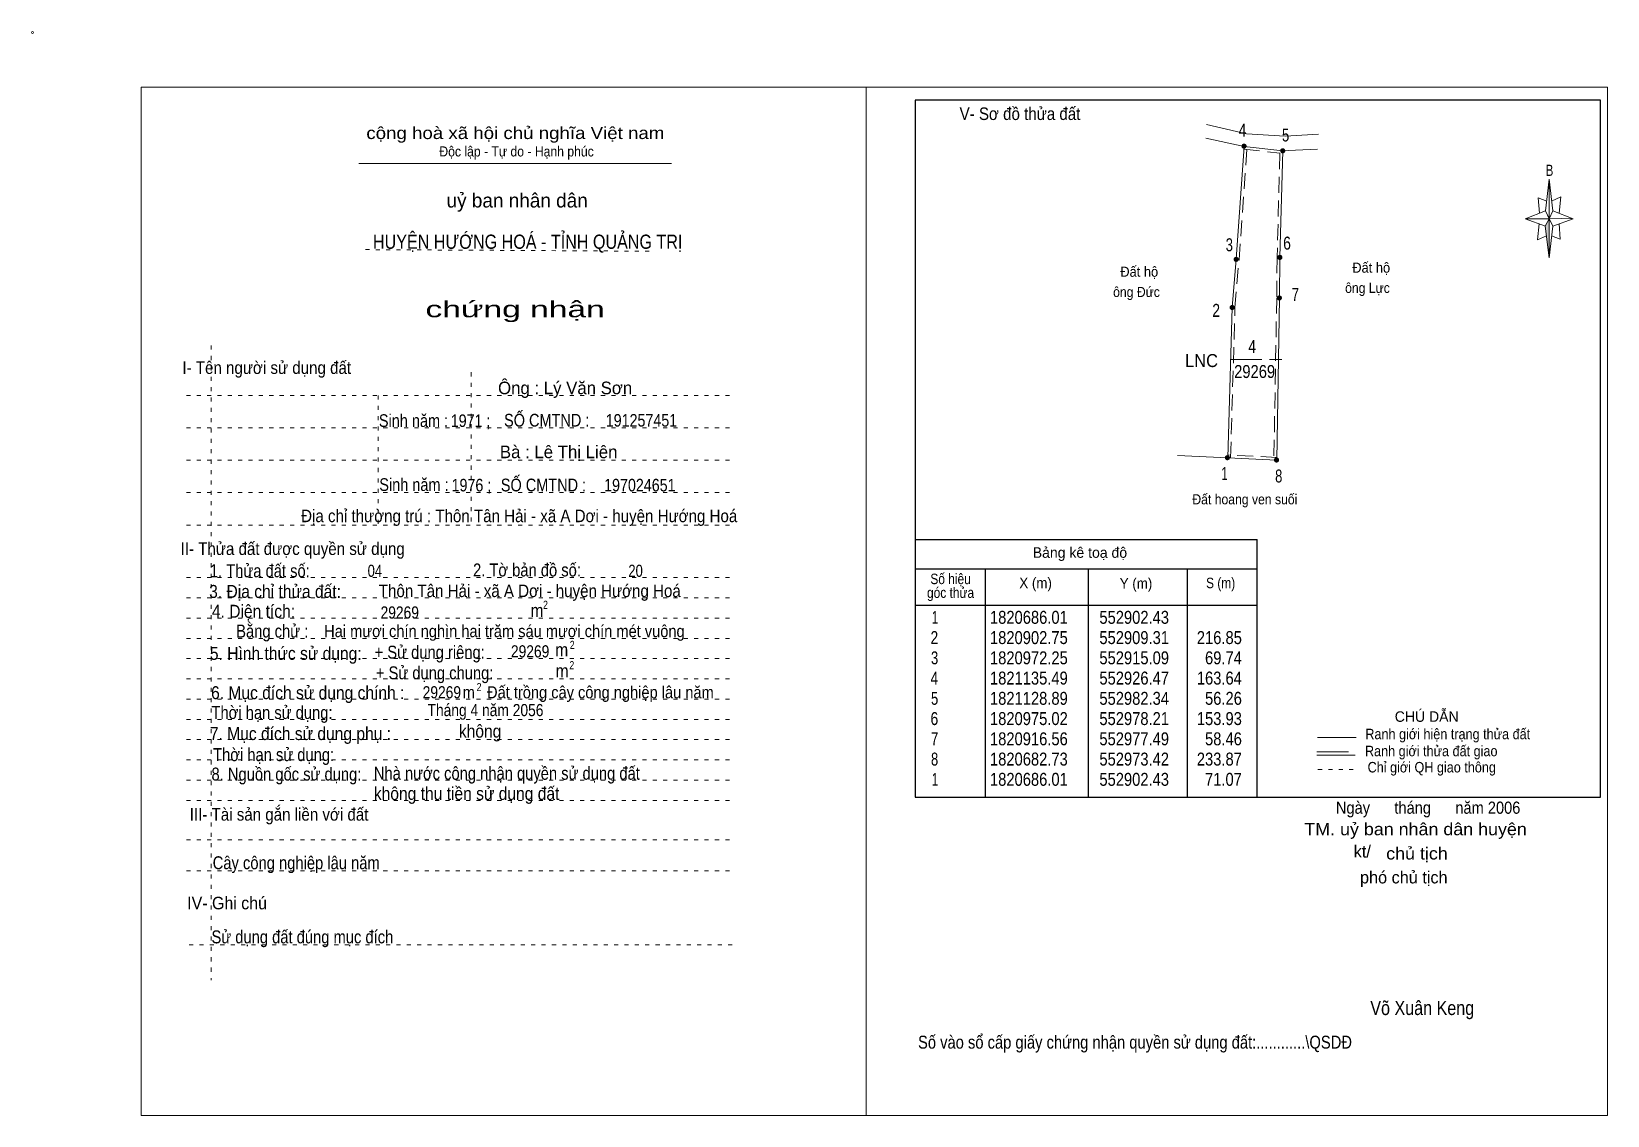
# Model space of a CAD drawing. Header units: centimetres. Extents: x -1.6 to 37.4, y -1.3 to 25.5.
import ezdxf
from ezdxf.enums import TextEntityAlignment as Align

# ---------------------------------------------------------------- set-up
doc = ezdxf.new("R2010")
doc.units = ezdxf.units.CM
doc.header["$LTSCALE"] = 0.13
for name, pattern in [('DOTTED', [1.5, 0.3, -1.2]), ('LONG_DASHED', [7.5, 6, -1.5]), ('MEDIUM_DASHED', [4.5, 3, -1.5])]:
    doc.linetypes.add(name, pattern=pattern)
for name, color, linetype, lineweight in [('1', 7, 'DOTTED', 13), ('10', 7, 'Continuous', 13), ('2', 7, 'Continuous', 25), ('3', 7, 'Continuous', 13), ('30', 7, 'Continuous', 13), ('32', 7, 'LONG_DASHED', 13), ('33', 7, 'LONG_DASHED', 13), ('35', 7, 'Continuous', 13)]:
    doc.layers.add(name, color=color, linetype=linetype, lineweight=lineweight)

msp = doc.modelspace()

# ---------------------------------------------------------------- hatches: boundary and pattern name
at = {"layer": '30'}
msp.add_hatch(color=256, dxfattribs=at).paths.add_polyline_path([(35.91, 20.87), (35.91, 19.91), (35.81, 20.69)])
at = {"layer": '32'}
for points in [[(28.423, 22.6631, 1), (28.323, 22.6631, 1)], [(29.3791, 22.5501, 1), (29.2791, 22.5501, 1)], [(28.2283, 19.8696, 1), (28.1283, 19.8696, 1)], [(29.3084, 19.917, 1), (29.2084, 19.917, 1)], [(28.1294, 18.6803, 1), (28.0294, 18.6803, 1)], [(29.2961, 18.9166, 1), (29.1961, 18.9166, 1)], [(28.0116, 14.9713, 1), (27.9116, 14.9713, 1)], [(29.2264, 14.9151, 1), (29.1264, 14.9151, 1)]]:
    msp.add_hatch(color=256, dxfattribs=at).paths.add_polyline_path(points)

# ---------------------------------------------------------------- linework, layer by layer
at = {"layer": '1', "linetype": 'Continuous'}
msp.add_line((6.51, 22.24), (14.23, 22.24), dxfattribs=at)
at = {"layer": '1'}
for p, q in [((6.67, 20.11), (13.82, 20.07)), ((2.86, 17.74), (2.86, 2.07)), ((9.28, 17.08), (9.28, 13.31)), ((2.25, 16.51), (15.75, 16.51)), ((6.99, 16.51), (6.99, 13.31)), ((2.25, 15.71), (15.75, 15.71)), ((2.25, 14.91), (15.75, 14.91)), ((2.25, 14.11), (15.75, 14.11)), ((2.25, 13.31), (15.75, 13.31)), ((2.25, 12.01), (15.75, 12.01)), ((2.25, 11.51), (15.75, 11.51)), ((2.25, 11.01), (15.75, 11.01)), ((2.25, 10.51), (15.75, 10.51)), ((2.25, 10.01), (15.75, 10.01)), ((2.25, 9.51), (15.75, 9.51)), ((2.25, 9.01), (15.75, 9.01)), ((2.25, 8.51), (15.75, 8.51)), ((2.25, 8.01), (15.75, 8.01)), ((2.25, 7.51), (15.75, 7.51)), ((2.25, 7.01), (15.75, 7.01)), ((2.25, 6.51), (15.75, 6.51)), ((2.25, 5.54), (15.75, 5.54)), ((2.25, 4.77), (15.75, 4.77)), ((2.32, 2.94), (15.82, 2.94))]:
    msp.add_line(p, q, dxfattribs=at)
at = {"layer": '10'}
for p, q in [((28.38, 22.66), (27.43, 22.86)), ((29.28, 22.55), (30.19, 22.59)), ((26.73, 15.03), (27.97, 14.97))]:
    msp.add_line(p, q, dxfattribs=at)
at = {"layer": '10', "linetype": 'MEDIUM_DASHED'}
msp.add_line((29.18, 14.98), (27.97, 15.04), dxfattribs=at)
at = {"layer": '10'}
for points in [[(27.45, 23.2), (28.43, 22.97), (29.39, 22.91), (30.21, 22.96)], [(27.97, 14.97), (28.08, 18.68), (28.18, 19.87), (28.38, 22.66)], [(28.38, 22.66), (29.33, 22.55), (29.26, 19.92), (29.25, 18.92), (29.18, 14.91), (27.97, 14.97)]]:
    msp.add_lwpolyline(points, dxfattribs=at)
at = {"layer": '10', "linetype": 'MEDIUM_DASHED'}
for points in [[(28.04, 14.97), (28.15, 18.68), (28.25, 19.86), (28.45, 22.65)], [(28.37, 22.59), (29.26, 22.49), (29.19, 19.92), (29.18, 18.92), (29.11, 14.91)]]:
    msp.add_lwpolyline(points, dxfattribs=at)
at = {"layer": '10'}
msp.add_circle((-1.55, 25.47), 0.025, dxfattribs=at)
at = {"layer": '2'}
for p, q in [((20.25, 12.95), (28.7, 12.95)), ((28.7, 6.59), (28.7, 12.95)), ((20.25, 12.23), (28.7, 12.23)), ((21.99, 6.59), (21.99, 12.23)), ((24.53, 10.89), (24.53, 12.23)), ((26.97, 12.23), (26.97, 6.59)), ((20.25, 11.33), (28.7, 11.33))]:
    msp.add_line(p, q, dxfattribs=at)
msp.add_lwpolyline([(37.18, 23.8), (20.25, 23.8), (20.25, 6.59), (37.18, 6.59)], close=True, dxfattribs=at)
msp.add_lwpolyline([(24.53, 6.59), (24.53, 10.39), (24.53, 10.89)], dxfattribs=at)
at = {"layer": '3'}
msp.add_line((19.04, 24.12), (19.04, -1.27), dxfattribs=at)
for points in [[(19.04, 24.12), (1.13, 24.12), (1.13, -1.27), (19.04, -1.27)], [(19.04, -1.27), (37.35, -1.27), (37.35, 24.12), (19.04, 24.12)]]:
    msp.add_lwpolyline(points, dxfattribs=at)
at = {"layer": '30'}
for p, q in [((35.82, 21.07), (35.91, 21.85)), ((36, 21.07), (36.5, 20.87)), ((35.82, 20.69), (35.32, 20.87)), ((36, 20.69), (35.91, 19.91)), ((36.16, 20.75), (36.18, 20.37)), ((36.18, 20.37), (35.97, 20.45))]:
    msp.add_line(p, q, dxfattribs=at)
for points in [[(35.91, 21.85), (36, 21.07), (35.91, 20.87)], [(35.91, 20.87), (35.32, 20.87), (35.82, 21.07), (36, 20.69), (36.5, 20.87), (35.91, 20.89)], [(35.91, 20.87), (35.91, 19.91), (35.81, 20.69)]]:
    msp.add_lwpolyline(points, close=True, dxfattribs=at)
for points in [[(35.97, 21.31), (36.2, 21.41), (36.16, 21.01)], [(35.91, 20.87), (35.82, 21.07), (35.32, 20.87)], [(35.85, 21.31), (35.64, 21.39), (35.67, 21.01)], [(35.66, 20.75), (35.62, 20.35), (35.84, 20.45)], [(35.91, 20.87), (36, 20.69), (36.5, 20.87)]]:
    msp.add_lwpolyline(points, dxfattribs=at)
at = {"layer": '32'}
for centre in [(28.373, 22.6631), (29.3291, 22.5501), (28.1783, 19.8696), (29.2584, 19.917), (28.0794, 18.6803), (29.2461, 18.9166), (27.9616, 14.9713), (29.1764, 14.9151)]:
    msp.add_circle(centre, 0.05, dxfattribs=at)
at = {"layer": '33'}
msp.add_line((28.03, 17.4), (29.31, 17.4), dxfattribs=at)
at = {"layer": '35'}
for p, q in [((30.19, 8.06), (31.14, 8.06)), ((30.17, 7.63), (31.12, 7.63))]:
    msp.add_line(p, q, dxfattribs=at)
at = {"layer": '35', "linetype": 'LONG_DASHED'}
msp.add_line((30.17, 7.71), (31.12, 7.71), dxfattribs=at)
at = {"layer": '35', "linetype": 'DOTTED'}
msp.add_line((30.2, 7.27), (31.19, 7.27), dxfattribs=at)

# ---------------------------------------------------------------- texts
at = {"layer": '1'}
for s, height, width, p in [('V- Sơ đồ thửa đất', 0.31, 0.9, (22.84, 23.31)), ('cộng hoà xã hội chủ nghĩa Việt nam', 0.3, 1.15, (10.375, 22.84)), ('Độc lập - Tự do - Hạnh phúc', 0.25, 0.9, (10.405, 22.41)), ('chứng nhận', 0.4, 1.55, (10.37, 18.44)), ('I- Tên người sử dụng đất', 0.31, 0.9, (4.235, 17.04)), ('II- Thửa đất được quyền sử dụng', 0.31, 0.9, (4.875, 12.57)), ('III- Tài sản gắn liền với đất', 0.31, 0.9, (4.54, 6.01)), ('IV- Ghi chú', 0.31, 0.95, (3.255, 3.82))]:
    msp.add_text(s, height=height, dxfattribs=dict(at, width=width)).set_placement(p, align=Align.CENTER)
msp.add_text('uỷ ban nhân dân', height=0.35, dxfattribs=at).set_placement((10.42, 21.15), align=Align.CENTER)
at = {"layer": '10'}
for s, width, p in [('  Đất hộ', 0.95, (25.14, 19.44)), ('  Đất hộ', 0.95, (30.87, 19.54)), ('ông Đức', 0.9, (25.14, 18.94)), ('ông Lực', 0.9, (30.87, 19.04))]:
    msp.add_text(s, height=0.25, dxfattribs=dict(at, width=width)).set_placement(p)
for s, height, p in [('Ông : Lý Văn Sơn', 0.31, (11.605, 16.54)), ('Bà : Lê Thị Liên', 0.31, (11.445, 14.96)), ('kt/ ', 0.3, (31.35, 5.1)), ('phó chủ tịch ', 0.3, (32.375, 4.46))]:
    msp.add_text(s, height=height, dxfattribs=at).set_placement(p, align=Align.CENTER)
for s, height, width, p in [('Sinh năm :', 0.3149, 0.85, (7.86, 15.73)), ('1971 ;', 0.31, 0.85, (9.27, 15.73)), ('SỐ CMTND :', 0.3149, 0.85, (11.15, 15.74)), ('191257451', 0.31, 0.85, (13.49, 15.74)), ('Sinh năm :', 0.3149, 0.85, (7.87, 14.15)), ('1976 ;', 0.31, 0.85, (9.29, 14.14)), ('SỐ CMTND :', 0.3149, 0.85, (11.07, 14.14)), ('197024651', 0.31, 0.85, (13.45, 14.14)), ('Đất hoang ven suối ', 0.25, 0.9, (28.435, 13.82)), ('Địa chỉ thường trú : Thôn Tân Hải - xã A Dơi - huyện Hướng Hoá', 0.31, 0.9, (10.47, 13.38)), ('04', 0.3, 0.8, (6.905, 12.03)), ('20', 0.3, 0.8, (13.345, 12.03)), (' Thôn Tân Hải - xã A Dơi - huyện Hướng Hoá', 0.31, 0.9, (10.68, 11.53)), ('29269', 0.3, 0.85, (7.52, 11)), ('Hai mươi chín nghìn hai trăm sáu mươi chín mét vuông ', 0.3, 0.9, (10.155, 10.54)), ('29269', 0.3, 0.85, (10.74, 10.04)), ('m   Đất trồng cây công nghiệp lâu năm ', 0.3, 0.9, (12.225, 9.03)), ('29269', 0.3, 0.85, (8.56, 9.03)), ('Tháng 4 năm 2056 ', 0.3, 0.85, (9.685, 8.59)), ('Ngày      tháng      năm 2006', 0.3, 0.9, (32.92, 6.18)), ('TM. uỷ ban nhân dân huyện', 0.3, 1.1, (32.61, 5.65)), ('chủ tịch', 0.3, 1.1, (32.645, 5.05)), ('Võ Xuân Keng ', 0.35, 0.85, (32.83, 1.21))]:
    msp.add_text(s, height=height, dxfattribs=dict(at, width=width)).set_placement(p, align=Align.CENTER)
at = {"layer": '2'}
for s, height, width, p in [('HUYỆN HƯỚNG HOÁ - TỈNH QUẢNG TRỊ', 0.35, 0.85, (10.68, 20.13)), ('Số hiệu', 0.2591, 0.85, (21.125, 11.85)), ('3. Địa chỉ thửa đất:', 0.32, 0.9, (4.44, 11.51)), ('góc thửa', 0.2591, 0.85, (21.125, 11.51)), ('X (m)', 0.2591, 0.95, (23.225, 11.75)), ('Y (m)', 0.2591, 0.95, (25.705, 11.74)), ('S (m)', 0.2591, 0.85, (27.795, 11.75)), ('Số vào sổ cấp giấy chứng nhận quyền sử dụng đất:............\\QSDĐ', 0.32, 0.85, (25.68, 0.38))]:
    msp.add_text(s, height=height, dxfattribs=dict(at, width=width)).set_placement(p, align=Align.CENTER)
msp.add_text('Bảng kê toạ độ', height=0.2591, dxfattribs=at).set_placement((24.32, 12.5), align=Align.CENTER)
for s, height, width, p in [('1. Thửa đất số:', 0.32, 0.85, (2.83, 12.02)), ('2. Tờ bản đồ số:', 0.32, 0.85, (9.33, 12.04)), ('4. Diện tích:', 0.32, 0.9, (2.88, 11.02)), ('m', 0.32, 0.9, (10.75, 11.04)), ('2', 0.2, 0.8, (11.06, 11.24)), ('Bằng chử :', 0.32, 0.85, (3.48, 10.53)), ('5. Hình thức sử dụng:', 0.32, 0.9, (2.83, 9.98)), ('+ Sử dụng riêng:', 0.32, 0.85, (6.9, 10.01)), ('m', 0.32, 0.9, (11.36, 10.07)), ('2', 0.2, 0.8, (11.72, 10.25)), ('+ Sử dụng chung:', 0.32, 0.85, (6.93, 9.5)), ('m', 0.32, 0.9, (11.37, 9.55)), ('2', 0.2, 0.8, (11.71, 9.75)), ('6. Mục đích sử dụng chính : ', 0.32, 0.9, (2.86, 9.01)), ('2', 0.2, 0.8, (9.42, 9.21)), ('Thời hạn sử dụng: ', 0.32, 0.85, (2.87, 8.52)), ('7. Mục đích sử dụng phụ : ', 0.32, 0.9, (2.83, 8)), ('không', 0.32, 0.9, (8.98, 8.06)), ('Thời hạn sử dụng: ', 0.32, 0.85, (2.91, 7.48)), ('8. Nguồn gốc sử dụng: ', 0.32, 0.85, (2.87, 7)), ('Nhà nước công nhận quyền sử dụng đất  ', 0.32, 0.85, (6.88, 7.02)), ('không thu tiền sử dụng đất', 0.32, 0.9, (6.88, 6.52)), ('Cây công nghiệp lâu năm', 0.32, 0.85, (2.9, 4.81)), ('Sử dụng đất đúng mục đích', 0.32, 0.85, (2.87, 2.98))]:
    msp.add_text(s, height=height, dxfattribs=dict(at, width=width)).set_placement(p)
at = {"layer": '30', "width": 0.75}
msp.add_text('B', height=0.2756, dxfattribs=at).set_placement((35.92, 21.93), align=Align.CENTER)
at = {"layer": '30'}
for s, width, p in [('1', 0.65, (20.82, 10.87)), ('1820686.01', 0.85, (24.02, 10.87)), ('552902.43', 0.85, (26.52, 10.87)), ('552902.43', 0.85, (26.52, 10.87)), ('2', 0.8, (20.82, 10.37)), ('1820902.75', 0.85, (24.02, 10.37)), ('552909.31', 0.85, (26.52, 10.37)), ('216.85', 0.85, (28.32, 10.37)), ('3', 0.75, (20.82, 9.87)), ('1820972.25', 0.85, (24.02, 9.87)), ('552915.09', 0.85, (26.52, 9.87)), ('69.74', 0.85, (28.32, 9.87)), ('4', 0.8, (20.82, 9.37)), ('1821135.49', 0.85, (24.02, 9.37)), ('552926.47', 0.85, (26.52, 9.37)), ('163.64', 0.85, (28.32, 9.37)), ('5', 0.75, (20.82, 8.87)), ('1821128.89', 0.85, (24.02, 8.87)), ('552982.34', 0.85, (26.52, 8.87)), ('56.26', 0.85, (28.32, 8.87)), ('6', 0.8, (20.82, 8.37)), ('1820975.02', 0.85, (24.02, 8.37)), ('552978.21', 0.85, (26.52, 8.37)), ('153.93', 0.85, (28.32, 8.37)), ('7', 0.75, (20.82, 7.87)), ('1820916.56', 0.85, (24.02, 7.87)), ('552977.49', 0.85, (26.52, 7.87)), ('58.46', 0.85, (28.32, 7.87)), ('8', 0.75, (20.82, 7.37)), ('1820682.73', 0.85, (24.02, 7.37)), ('552973.42', 0.85, (26.52, 7.37)), ('233.87', 0.85, (28.32, 7.37)), ('1', 0.65, (20.82, 6.87)), ('1820686.01', 0.85, (24.02, 6.87)), ('552902.43', 0.85, (26.52, 6.87)), ('71.07', 0.85, (28.32, 6.87))]:
    msp.add_text(s, height=0.32, dxfattribs=dict(at, width=width)).set_placement(p, align=Align.RIGHT)
at = {"layer": '32'}
for s, width, p in [('4', 0.8, (28.335, 22.9)), ('5', 0.75, (29.4, 22.78)), ('3', 0.75, (28.01, 20.07)), ('6', 0.8, (29.435, 20.11)), ('7', 0.75, (29.64, 18.84)), ('2', 0.8, (27.685, 18.45)), ('1', 0.65, (27.89, 14.42)), ('8', 0.75, (29.23, 14.36))]:
    msp.add_text(s, height=0.32, dxfattribs=dict(at, width=width)).set_placement(p, align=Align.CENTER)
at = {"layer": '33', "width": 0.95}
msp.add_text('LNC', height=0.32, dxfattribs=at).set_placement((27.73, 17.21), align=Align.RIGHT)
at = {"layer": '33'}
for s, width, p in [('4', 0.8, (28.575, 17.56)), ('29269', 0.85, (28.635, 16.94))]:
    msp.add_text(s, height=0.32, dxfattribs=dict(at, width=width)).set_placement(p, align=Align.CENTER)
at = {"layer": '35'}
msp.add_text('CHÚ DẪN', height=0.2591, dxfattribs=at).set_placement((32.885, 8.45), align=Align.CENTER)
at = {"layer": '35', "width": 0.9}
for s, p in [('Ranh giới hiện trạng thửa đất', (33.405, 8.02)), ('Ranh giới thửa đất giao ', (33.04, 7.6)), ('Chỉ giới QH giao thông', (33.01, 7.2))]:
    msp.add_text(s, height=0.2591, dxfattribs=at).set_placement(p, align=Align.CENTER)

doc.saveas('drawing.dxf')
